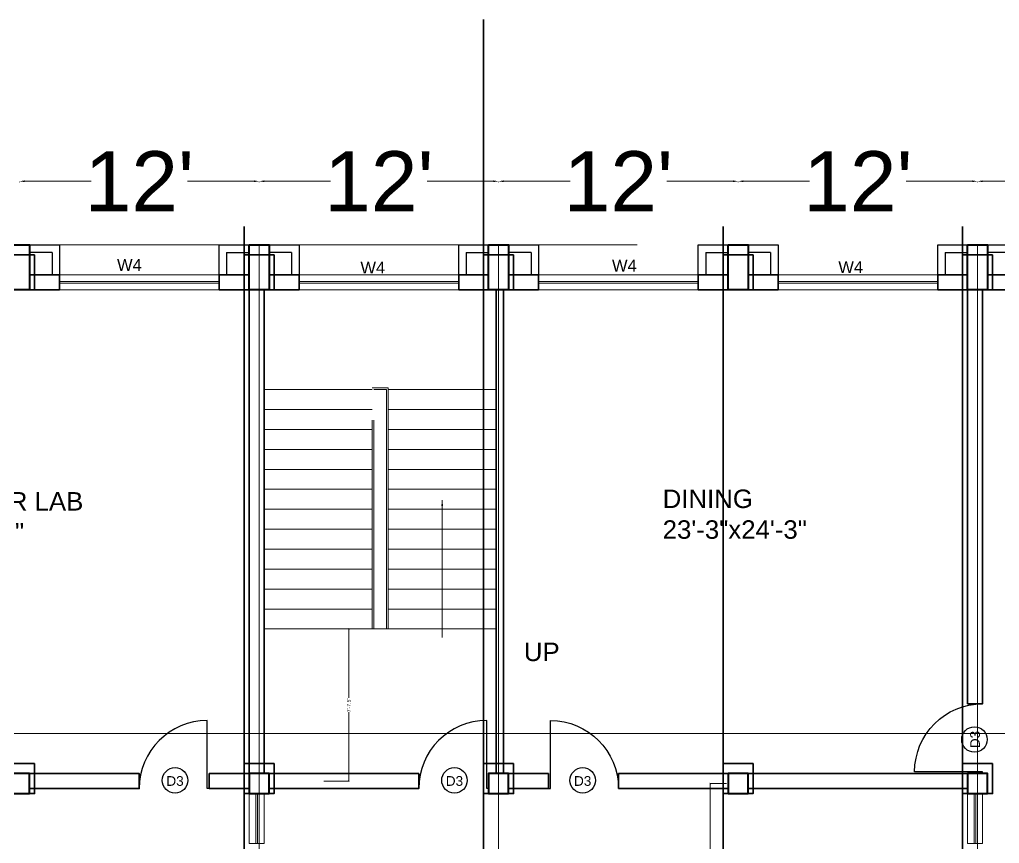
# Model space of a CAD drawing. Header units: feet. Extents: x 15113 to 123217, y -97269 to -8247.
# Drawn here: x 28580 to 29169, y -42731 to -42236 of the extents above; entities that cross this region are included whole.
import ezdxf

# ---------------------------------------------------------------- set-up
doc = ezdxf.new("R2010")
doc.units = ezdxf.units.FT
doc.header["$LTSCALE"] = 50.2
doc.header["$MEASUREMENT"] = 0
doc.header["$PDMODE"] = 3
for name, pattern in [('1', [0]), ('DASHED', [0.75, 0.5, -0.25]), ('DOT', [0.25, 0, -0.25]), ('HIDDEN', [0.375, 0.25, -0.125])]:
    doc.linetypes.add(name, pattern=pattern)
doc.layers.get('0').update_dxf_attribs({"lineweight": 35})
for name, color, linetype in [('C-ANNO-TABL-PATT', 7, 'Continuous'), ('Text', 164, 'Continuous'), ('Work', 250, 'Continuous')]:
    doc.layers.add(name, color=color, linetype=linetype)
for name, color, linetype, lineweight in [('column', 6, 'Continuous', 40), ('door', 42, 'Continuous', 25), ('Str Column', 50, 'Continuous', 35), ('WALL', 1, '1', 30)]:
    doc.layers.add(name, color=color, linetype=linetype, lineweight=lineweight)
doc.layers.add('Str Slab', color=5, linetype='Continuous', lineweight=35, transparency=0.7)
doc.styles.add('2.2 INCH', font='arial.ttf', dxfattribs={"height": 2.2})
doc.styles.add('5.2 INCH', font='arial.ttf', dxfattribs={"height": 5.2})
doc.styles.add('7.1 INCH', font='arial.ttf', dxfattribs={"height": 7.1})
doc.styles.get("Standard").update_dxf_attribs({"font": 'arial.ttf'})
doc.dimstyles.new('2.2 INCH', dxfattribs={"dimscale": 0, "dimtxt": 5.2, "dimasz": 3.1, "dimexe": 0.18, "dimexo": 1.063, "dimgap": 0.09, "dimtad": 0, "dimdec": 0, "dimzin": 0, "dimdsep": 46, "dimlunit": 4, "dimtxsty": '5.2 INCH', "dimcen": 0, "dimclrd": 230, "dimclre": 230, "dimclrt": 164, "dimadec": 0, "dimazin": 0, "dimtfac": 1, "dimtdec": 0, "dimtofl": 0, "dimtmove": 0, "dimatfit": 3, "dimfxl": 0.5, "dimtolj": 1, "dimtzin": 0, "dimlwd": 15, "dimlwe": 15, "dimarcsym": 0})
doc.dimstyles.new('7.1INCH', dxfattribs={"dimtxt": 7.1, "dimasz": 3.5, "dimexe": 0, "dimexo": 0.2, "dimtad": 0, "dimlunit": 3, "dimtxsty": '7.1 INCH', "dimblk": 'ARCHTICK', "dimcen": 2.5, "dimclrd": 230, "dimclre": 230, "dimclrt": 164, "dimadec": 0, "dimazin": 0, "dimtfac": 1, "dimtmove": 0, "dimatfit": 3, "dimfxl": 1, "dimlwd": 9, "dimlwe": 18, "dimarcsym": 0})
doc.dimstyles.get("Standard").update_dxf_attribs({"dimscale": 20, "dimtxt": 0.18, "dimasz": 0.18, "dimexe": 0.18, "dimexo": 0.0625, "dimgap": 0.09, "dimtad": 0, "dimtih": 1, "dimtoh": 1, "dimdec": 1, "dimzin": 0, "dimdsep": 46, "dimlunit": 3, "dimtxsty": 'Standard', "dimblk": 'ARCHTICK', "dimcen": 0.09, "dimadec": 0, "dimazin": 0, "dimtfac": 1, "dimtdec": 1, "dimtofl": 0, "dimtmove": 0, "dimatfit": 3, "dimfxl": 0.5, "dimfxlon": 1, "dimtolj": 1, "dimtzin": 0, "dimarcsym": 0})

# ---------------------------------------------------------------- blocks, each defined once
blk = doc.blocks.new('_ArchTick')
at = {"color": 0, "linetype": 'ByBlock', "const_width": 0.15}
blk.add_lwpolyline([(-0.5, -0.5), (0.5, 0.5)], dxfattribs=at)
blk = doc.blocks.new('*D510')
at = {"layer": 'Defpoints', "color": 0, "transparency": 16777216}
for p in [(28723.7, -42332.86), (28579.71, -42371.17), (28723.7, -42371.17)]:
    blk.add_point(p, dxfattribs=at)
at = {"layer": 'WALL', "color": 230, "linetype": 'DOT', "lineweight": 15, "transparency": 16777216}
for p, q in [((28579.71, -42333.36), (28579.71, -42332.68)), ((28723.7, -42333.36), (28723.7, -42332.68))]:
    blk.add_line(p, q, dxfattribs=at)
at = {"layer": 'WALL', "color": 230, "lineweight": 15, "transparency": 16777216}
for p, q in [((28582.81, -42332.86), (28622.66, -42332.86)), ((28720.6, -42332.86), (28680.75, -42332.86))]:
    blk.add_line(p, q, dxfattribs=at)
at = {"layer": 'WALL', "color": 230, "transparency": 16777216}
for points in [[(28582.81, -42332.35), (28582.81, -42333.38), (28579.71, -42332.86)], [(28720.6, -42332.35), (28720.6, -42333.38), (28723.7, -42332.86)]]:
    blk.add_solid(points, dxfattribs=at)
at = {"layer": 'WALL', "color": 164, "transparency": 16777216, "insert": (28651.7, -42332.86), "char_height": 5.2, "attachment_point": 5, "style": '5.2 INCH'}
blk.add_mtext("\\A1;{\\H6.948x;12'}", dxfattribs=at)
blk = doc.blocks.new('*D511')
at = {"layer": 'Defpoints', "color": 0, "transparency": 16777216}
for p in [(28867.7, -42332.86), (28723.71, -42371.17), (28867.7, -42371.17)]:
    blk.add_point(p, dxfattribs=at)
at = {"layer": 'WALL', "color": 230, "linetype": 'DOT', "lineweight": 15, "transparency": 16777216}
for p, q in [((28723.71, -42333.36), (28723.71, -42332.68)), ((28867.7, -42333.36), (28867.7, -42332.68))]:
    blk.add_line(p, q, dxfattribs=at)
at = {"layer": 'WALL', "color": 230, "lineweight": 15, "transparency": 16777216}
for p, q in [((28726.81, -42332.86), (28766.66, -42332.86)), ((28864.6, -42332.86), (28824.75, -42332.86))]:
    blk.add_line(p, q, dxfattribs=at)
at = {"layer": 'WALL', "color": 230, "transparency": 16777216}
for points in [[(28726.81, -42332.35), (28726.81, -42333.38), (28723.71, -42332.86)], [(28864.6, -42332.35), (28864.6, -42333.38), (28867.7, -42332.86)]]:
    blk.add_solid(points, dxfattribs=at)
at = {"layer": 'WALL', "color": 164, "transparency": 16777216, "insert": (28795.7, -42332.86), "char_height": 5.2, "attachment_point": 5, "style": '5.2 INCH'}
blk.add_mtext("\\A1;{\\H6.948x;12'}", dxfattribs=at)
blk = doc.blocks.new('*D512')
at = {"layer": 'Defpoints', "color": 0, "transparency": 16777216}
for p in [(29011.71, -42332.86), (28867.7, -42371.17), (29011.71, -42371.17)]:
    blk.add_point(p, dxfattribs=at)
at = {"layer": 'WALL', "color": 230, "linetype": 'DOT', "lineweight": 15, "transparency": 16777216}
for p, q in [((28867.7, -42333.36), (28867.7, -42332.68)), ((29011.71, -42333.36), (29011.71, -42332.68))]:
    blk.add_line(p, q, dxfattribs=at)
at = {"layer": 'WALL', "color": 230, "lineweight": 15, "transparency": 16777216}
for p, q in [((28870.8, -42332.86), (28910.66, -42332.86)), ((29008.61, -42332.86), (28968.75, -42332.86))]:
    blk.add_line(p, q, dxfattribs=at)
at = {"layer": 'WALL', "color": 230, "transparency": 16777216}
for points in [[(28870.8, -42332.35), (28870.8, -42333.38), (28867.7, -42332.86)], [(29008.61, -42332.35), (29008.61, -42333.38), (29011.71, -42332.86)]]:
    blk.add_solid(points, dxfattribs=at)
at = {"layer": 'WALL', "color": 164, "transparency": 16777216, "insert": (28939.7, -42332.86), "char_height": 5.2, "attachment_point": 5, "style": '5.2 INCH'}
blk.add_mtext("\\A1;{\\H6.948x;12'}", dxfattribs=at)
blk = doc.blocks.new('*D513')
at = {"layer": 'Defpoints', "color": 0, "transparency": 16777216}
for p in [(29155.7, -42332.86), (29011.7, -42371.17), (29155.7, -42371.17)]:
    blk.add_point(p, dxfattribs=at)
at = {"layer": 'WALL', "color": 230, "linetype": 'DOT', "lineweight": 15, "transparency": 16777216}
for p, q in [((29011.7, -42333.36), (29011.7, -42332.68)), ((29155.7, -42333.36), (29155.7, -42332.68))]:
    blk.add_line(p, q, dxfattribs=at)
at = {"layer": 'WALL', "color": 230, "lineweight": 15, "transparency": 16777216}
for p, q in [((29014.8, -42332.86), (29054.65, -42332.86)), ((29152.6, -42332.86), (29112.75, -42332.86))]:
    blk.add_line(p, q, dxfattribs=at)
at = {"layer": 'WALL', "color": 230, "transparency": 16777216}
for points in [[(29014.8, -42332.35), (29014.8, -42333.38), (29011.7, -42332.86)], [(29152.6, -42332.35), (29152.6, -42333.38), (29155.7, -42332.86)]]:
    blk.add_solid(points, dxfattribs=at)
at = {"layer": 'WALL', "color": 164, "transparency": 16777216, "insert": (29083.7, -42332.86), "char_height": 5.2, "attachment_point": 5, "style": '5.2 INCH'}
blk.add_mtext("\\A1;{\\H6.948x;12'}", dxfattribs=at)
blk = doc.blocks.new('*D514')
at = {"layer": 'Defpoints', "color": 0, "transparency": 16777216}
for p in [(29299.7, -42332.86), (29155.7, -42371.17), (29299.7, -42371.17)]:
    blk.add_point(p, dxfattribs=at)
at = {"layer": 'WALL', "color": 230, "linetype": 'DOT', "lineweight": 15, "transparency": 16777216}
for p, q in [((29155.7, -42333.36), (29155.7, -42332.68)), ((29299.7, -42333.36), (29299.7, -42332.68))]:
    blk.add_line(p, q, dxfattribs=at)
at = {"layer": 'WALL', "color": 230, "lineweight": 15, "transparency": 16777216}
for p, q in [((29158.8, -42332.86), (29198.65, -42332.86)), ((29296.6, -42332.86), (29256.75, -42332.86))]:
    blk.add_line(p, q, dxfattribs=at)
at = {"layer": 'WALL', "color": 230, "transparency": 16777216}
for points in [[(29158.8, -42332.35), (29158.8, -42333.38), (29155.7, -42332.86)], [(29296.6, -42332.35), (29296.6, -42333.38), (29299.7, -42332.86)]]:
    blk.add_solid(points, dxfattribs=at)
at = {"layer": 'WALL', "color": 164, "transparency": 16777216, "insert": (29227.7, -42332.86), "char_height": 5.2, "attachment_point": 5, "style": '5.2 INCH'}
blk.add_mtext("\\A1;{\\H6.948x;12'}", dxfattribs=at)
blk = doc.blocks.new('*D525')
at = {"layer": 'Defpoints', "color": 0, "transparency": 16777216}
for p in [(29005.7, -42695.17), (28994.86, -43019.59), (29005.7, -43019.59)]:
    blk.add_point(p, dxfattribs=at)
at = {"layer": 'WALL', "color": 230, "lineweight": 15, "transparency": 16777216}
for p, q in [((29004.64, -42695.17), (28994.68, -42695.17)), ((28994.86, -42695.17), (28994.86, -42852.21)), ((28994.86, -43019.59), (28994.86, -42862.55)), ((29004.64, -43019.59), (28994.68, -43019.59))]:
    blk.add_line(p, q, dxfattribs=at)
at = {"layer": 'WALL', "color": 230, "lineweight": 15, "transparency": 16777216, "xscale": 1.1, "yscale": 1.1, "zscale": 1.1}
for p, rotation in [((28994.86, -42695.17), 90), ((28994.86, -43019.59), 270)]:
    blk.add_blockref('_ArchTick', p, dxfattribs=dict(at, rotation=rotation))
at = {"layer": 'WALL', "color": 164, "transparency": 16777216, "insert": (28994.86, -42857.38), "char_height": 2.2, "attachment_point": 5, "rotation": 90, "style": '2.2 INCH'}
blk.add_mtext('\\A1;27\'-0.4"', dxfattribs=at)
blk = doc.blocks.new('*D527')
at = {"layer": 'Defpoints', "color": 0, "transparency": 16777216}
for p in [(28726.7, -42602.17), (28729.7, -42693.67), (28777.67, -42693.67)]:
    blk.add_point(p, dxfattribs=at)
at = {"layer": 'WALL', "color": 230, "lineweight": 15, "transparency": 16777216}
for p, q in [((28762.67, -42602.17), (28777.85, -42602.17)), ((28777.67, -42602.17), (28777.67, -42643.63)), ((28777.67, -42693.67), (28777.67, -42652.2)), ((28762.67, -42693.67), (28777.85, -42693.67))]:
    blk.add_line(p, q, dxfattribs=at)
at = {"layer": 'WALL', "color": 230, "lineweight": 15, "transparency": 16777216, "xscale": 1.1, "yscale": 1.1, "zscale": 1.1}
for p, rotation in [((28777.67, -42602.17), 90), ((28777.67, -42693.67), 270)]:
    blk.add_blockref('_ArchTick', p, dxfattribs=dict(at, rotation=rotation))
at = {"layer": 'WALL', "color": 164, "transparency": 16777216, "insert": (28777.67, -42647.92), "char_height": 2.2, "attachment_point": 5, "rotation": 90, "style": '2.2 INCH'}
blk.add_mtext('\\A1;7\'-7.5"', dxfattribs=at)

msp = doc.modelspace()

# ---------------------------------------------------------------- linework, layer by layer
at = {"color": 230, "linetype": 'DASHED', "lineweight": 18, "ltscale": 15}
for p, q in [((28009.70081, -42371.16814), (29293.70081, -42371.16814)), ((28723.70081, -42371.16814), (28723.70081, -43151.16814)), ((28867.70081, -42371.16814), (28867.70081, -43151.16814)), ((29155.70081, -42371.16814), (29155.70081, -43151.16814))]:
    msp.add_line(p, q, dxfattribs=at)
at = {"color": 1}
for p, q in [((28585.70081, -42389.16814), (28603.70081, -42389.16814)), ((28603.70081, -42389.16814), (28603.70081, -42398.16814)), ((28699.70081, -42389.16814), (28717.70081, -42389.16814)), ((28699.70081, -42389.16814), (28699.70081, -42398.16814)), ((28717.70081, -42389.16814), (28717.70081, -42689.16814)), ((28747.70081, -42389.16814), (28729.70081, -42389.16814)), ((28747.70081, -42389.16814), (28747.70081, -42398.16814)), ((28861.70081, -42389.16814), (28843.70081, -42389.16814)), ((28843.70081, -42389.16814), (28843.70081, -42398.16814)), ((28873.70081, -42389.16814), (28891.70081, -42389.16814)), ((28891.70081, -42389.16814), (28891.70081, -42398.16814)), ((28987.70081, -42389.16814), (29005.70081, -42389.16814)), ((28987.70081, -42389.16814), (28987.70081, -42398.16814)), ((29035.70081, -42389.16814), (29017.70081, -42389.16814)), ((29035.70081, -42389.16814), (29035.70081, -42398.16814)), ((29149.70081, -42389.16814), (29131.70081, -42389.16814)), ((29131.70081, -42389.16814), (29131.70081, -42398.16814)), ((29161.70081, -42389.16814), (29179.70081, -42389.16814)), ((28585.70081, -42398.16814), (28603.70081, -42398.16814)), ((28699.70081, -42398.16814), (28717.70081, -42398.16814)), ((28726.70081, -42398.16814), (28726.70081, -42689.16814)), ((28747.70081, -42398.16814), (28729.70081, -42398.16814)), ((28861.70081, -42398.16814), (28843.70081, -42398.16814)), ((28866.20081, -42398.16814), (28866.20081, -42689.16814)), ((28870.70081, -42398.16814), (28870.70081, -42689.16814)), ((28873.70081, -42398.16814), (28891.70081, -42398.16814)), ((28987.70081, -42398.16814), (29005.70081, -42398.16814)), ((29035.70081, -42398.16814), (29017.70081, -42398.16814)), ((29149.70081, -42398.16814), (29131.70081, -42398.16814)), ((29149.70081, -42398.16814), (29149.70081, -42641.16814)), ((29149.70081, -42398.16814), (29149.70081, -42641.16814)), ((29149.70081, -42398.16814), (29149.70081, -42641.16814)), ((29158.70081, -42398.16814), (29158.70081, -42641.16814)), ((29158.70081, -42398.16814), (29158.70081, -42641.16814)), ((29158.70081, -42398.16814), (29158.70081, -42641.16814)), ((29161.70081, -42398.16814), (29179.70081, -42398.16814)), ((28717.70081, -42689.16814), (28693.70081, -42689.16814)), ((28873.70081, -42689.16814), (28897.70081, -42689.16814)), ((28939.75395, -42689.16814), (29005.70081, -42689.16814)), ((29017.70081, -42689.16814), (29149.70081, -42689.16814)), ((28717.70081, -42698.16814), (28693.70081, -42698.16814)), ((28873.70081, -42698.16814), (28897.70081, -42698.16814)), ((28939.75395, -42698.16814), (29005.70081, -42698.16814)), ((29017.70081, -42698.16814), (29149.70081, -42698.16814))]:
    msp.add_line(p, q, dxfattribs=at)
at = {"color": 5, "lineweight": 18}
for p, q in [((28603.70081, -42389.16814), (28699.70081, -42389.16814)), ((28843.70081, -42389.16814), (28747.70081, -42389.16814)), ((28891.70081, -42389.16814), (28987.70081, -42389.16814)), ((29131.70081, -42389.16814), (29035.70081, -42389.16814)), ((28603.70081, -42393.16814), (28699.70081, -42393.16814)), ((28603.70081, -42394.16814), (28699.70081, -42394.16814)), ((28843.70081, -42393.16814), (28747.70081, -42393.16814)), ((28843.70081, -42394.16814), (28747.70081, -42394.16814)), ((28891.70081, -42393.16814), (28987.70081, -42393.16814)), ((28891.70081, -42394.16814), (28987.70081, -42394.16814)), ((29131.70081, -42393.16814), (29035.70081, -42393.16814)), ((29131.70081, -42394.16814), (29035.70081, -42394.16814)), ((28603.70081, -42398.16814), (28699.70081, -42398.16814)), ((28843.70081, -42398.16814), (28747.70081, -42398.16814)), ((28891.70081, -42398.16814), (28987.70081, -42398.16814)), ((29131.70081, -42398.16814), (29035.70081, -42398.16814)), ((28717.69458, -42731.16814), (28717.69458, -42701.16814)), ((28721.69458, -42731.16814), (28721.69458, -42701.16814)), ((28722.69458, -42731.16627), (28722.69458, -42701.16814)), ((28726.69458, -42731.16627), (28726.69458, -42701.16814)), ((29149.69458, -42731.16814), (29149.69458, -42701.16814)), ((29153.69458, -42731.16814), (29153.69458, -42701.16814)), ((29154.69458, -42731.16627), (29154.69458, -42701.16814)), ((29158.69458, -42731.16627), (29158.69458, -42701.16814)), ((28717.69458, -42731.16814), (28726.69458, -42731.16627)), ((29149.69458, -42731.16814), (29158.69458, -42731.16627))]:
    msp.add_line(p, q, dxfattribs=at)
at = {"color": 24, "linetype": 'HIDDEN', "lineweight": 18, "ltscale": 10}
for p, q in [((28726.70081, -42458.16814), (28791.70081, -42458.16814)), ((28726.70081, -42458.16814), (28791.70081, -42458.16814)), ((28726.70081, -42458.16814), (28791.70081, -42458.16814)), ((28726.70081, -42458.16814), (28791.70081, -42458.16814)), ((28791.70081, -42602.16814), (28791.70081, -42457.16814)), ((28791.70081, -42602.16814), (28791.70081, -42457.16814)), ((28791.70081, -42602.16814), (28791.70081, -42457.16814)), ((28791.70081, -42602.16814), (28791.70081, -42457.16814)), ((28792.70081, -42602.16814), (28792.70081, -42458.16814)), ((28792.70081, -42602.16814), (28792.70081, -42458.16814)), ((28792.70081, -42602.16814), (28792.70081, -42458.16814)), ((28792.70081, -42602.16814), (28792.70081, -42458.16814)), ((28726.70081, -42470.16814), (28791.70081, -42470.16814)), ((28726.70081, -42470.16814), (28791.70081, -42470.16814)), ((28726.70081, -42470.16814), (28791.70081, -42470.16814)), ((28726.70081, -42470.16814), (28791.70081, -42470.16814)), ((28726.70081, -42482.16814), (28791.70081, -42482.16814)), ((28726.70081, -42482.16814), (28791.70081, -42482.16814)), ((28726.70081, -42482.16814), (28791.70081, -42482.16814)), ((28726.70081, -42482.16814), (28791.70081, -42482.16814)), ((28726.70081, -42494.16814), (28791.70081, -42494.16814)), ((28726.70081, -42494.16814), (28791.70081, -42494.16814)), ((28726.70081, -42494.16814), (28791.70081, -42494.16814)), ((28726.70081, -42494.16814), (28791.70081, -42494.16814)), ((28726.70081, -42506.16814), (28791.70081, -42506.16814)), ((28726.70081, -42506.16814), (28791.70081, -42506.16814)), ((28726.70081, -42506.16814), (28791.70081, -42506.16814)), ((28726.70081, -42506.16814), (28791.70081, -42506.16814)), ((28726.70081, -42518.16814), (28791.70081, -42518.16814)), ((28726.70081, -42518.16814), (28791.70081, -42518.16814)), ((28726.70081, -42518.16814), (28791.70081, -42518.16814)), ((28726.70081, -42518.16814), (28791.70081, -42518.16814)), ((28726.70081, -42530.16814), (28791.70081, -42530.16814)), ((28726.70081, -42530.16814), (28791.70081, -42530.16814)), ((28726.70081, -42530.16814), (28791.70081, -42530.16814)), ((28726.70081, -42530.16814), (28791.70081, -42530.16814)), ((28726.70081, -42542.16814), (28791.70081, -42542.16814)), ((28726.70081, -42542.16814), (28791.70081, -42542.16814)), ((28726.70081, -42542.16814), (28791.70081, -42542.16814)), ((28726.70081, -42542.16814), (28791.70081, -42542.16814)), ((28726.70081, -42554.16814), (28791.70081, -42554.16814)), ((28726.70081, -42554.16814), (28791.70081, -42554.16814)), ((28726.70081, -42554.16814), (28791.70081, -42554.16814)), ((28726.70081, -42554.16814), (28791.70081, -42554.16814)), ((28726.70081, -42566.16814), (28791.70081, -42566.16814)), ((28726.70081, -42566.16814), (28791.70081, -42566.16814)), ((28726.70081, -42566.16814), (28791.70081, -42566.16814)), ((28726.70081, -42566.16814), (28791.70081, -42566.16814)), ((28726.70081, -42578.16814), (28791.70081, -42578.16814)), ((28726.70081, -42578.16814), (28791.70081, -42578.16814)), ((28726.70081, -42578.16814), (28791.70081, -42578.16814)), ((28726.70081, -42578.16814), (28791.70081, -42578.16814))]:
    msp.add_line(p, q, dxfattribs=at)
at = {"color": 24, "lineweight": 18}
for p, q in [((28791.70081, -42457.16814), (28801.20081, -42457.16814)), ((28792.70081, -42458.16814), (28800.20081, -42458.16814)), ((28800.20081, -42602.16814), (28800.20081, -42458.16814)), ((28800.20081, -42602.16814), (28800.20081, -42458.16814)), ((28800.20081, -42602.16814), (28800.20081, -42458.16814)), ((28800.20081, -42602.16814), (28800.20081, -42458.16814)), ((28801.20081, -42602.16814), (28801.20081, -42457.16814)), ((28801.20081, -42602.16814), (28801.20081, -42457.16814)), ((28801.20081, -42602.16814), (28801.20081, -42457.16814)), ((28801.20081, -42602.16814), (28801.20081, -42457.16814)), ((28801.20081, -42458.16814), (28866.20081, -42458.16814)), ((28801.20081, -42458.16814), (28866.20081, -42458.16814)), ((28801.20081, -42458.16814), (28866.20081, -42458.16814)), ((28801.20081, -42458.16814), (28866.20081, -42458.16814)), ((28801.20081, -42470.16814), (28866.20081, -42470.16814)), ((28801.20081, -42470.16814), (28866.20081, -42470.16814)), ((28801.20081, -42470.16814), (28866.20081, -42470.16814)), ((28801.20081, -42470.16814), (28866.20081, -42470.16814)), ((28801.20081, -42482.16814), (28866.20081, -42482.16814)), ((28801.20081, -42482.16814), (28866.20081, -42482.16814)), ((28801.20081, -42482.16814), (28866.20081, -42482.16814)), ((28801.20081, -42482.16814), (28866.20081, -42482.16814)), ((28801.20081, -42494.16814), (28866.20081, -42494.16814)), ((28801.20081, -42494.16814), (28866.20081, -42494.16814)), ((28801.20081, -42494.16814), (28866.20081, -42494.16814)), ((28801.20081, -42494.16814), (28866.20081, -42494.16814)), ((28801.20081, -42506.16814), (28866.20081, -42506.16814)), ((28801.20081, -42506.16814), (28866.20081, -42506.16814)), ((28801.20081, -42506.16814), (28866.20081, -42506.16814)), ((28801.20081, -42506.16814), (28866.20081, -42506.16814)), ((28801.20081, -42518.16814), (28866.20081, -42518.16814)), ((28801.20081, -42518.16814), (28866.20081, -42518.16814)), ((28801.20081, -42518.16814), (28866.20081, -42518.16814)), ((28801.20081, -42518.16814), (28866.20081, -42518.16814)), ((28801.20081, -42530.16814), (28866.20081, -42530.16814)), ((28801.20081, -42530.16814), (28866.20081, -42530.16814)), ((28801.20081, -42530.16814), (28866.20081, -42530.16814)), ((28801.20081, -42530.16814), (28866.20081, -42530.16814)), ((28801.20081, -42542.16814), (28866.20081, -42542.16814)), ((28801.20081, -42542.16814), (28866.20081, -42542.16814)), ((28801.20081, -42542.16814), (28866.20081, -42542.16814)), ((28801.20081, -42542.16814), (28866.20081, -42542.16814)), ((28801.20081, -42554.16814), (28866.20081, -42554.16814)), ((28801.20081, -42554.16814), (28866.20081, -42554.16814)), ((28801.20081, -42554.16814), (28866.20081, -42554.16814)), ((28801.20081, -42554.16814), (28866.20081, -42554.16814)), ((28801.20081, -42566.16814), (28866.20081, -42566.16814)), ((28801.20081, -42566.16814), (28866.20081, -42566.16814)), ((28801.20081, -42566.16814), (28866.20081, -42566.16814)), ((28801.20081, -42566.16814), (28866.20081, -42566.16814)), ((28801.20081, -42578.16814), (28866.20081, -42578.16814)), ((28801.20081, -42578.16814), (28866.20081, -42578.16814)), ((28801.20081, -42578.16814), (28866.20081, -42578.16814)), ((28801.20081, -42578.16814), (28866.20081, -42578.16814)), ((28801.20081, -42590.16814), (28866.20081, -42590.16814)), ((28801.20081, -42590.16814), (28866.20081, -42590.16814)), ((28801.20081, -42590.16814), (28866.20081, -42590.16814)), ((28801.20081, -42590.16814), (28866.20081, -42590.16814)), ((28726.70081, -42602.16814), (28866.20081, -42602.16814)), ((28726.70081, -42602.16814), (28866.20081, -42602.16814)), ((28726.70081, -42602.16814), (28866.20081, -42602.16814)), ((28726.70081, -42602.16814), (28866.20081, -42602.16814))]:
    msp.add_line(p, q, dxfattribs=at)
at = {"color": 1}
for points in [[(29158.70081, -42398.16814), (29158.70081, -42647.16814), (29149.70081, -42647.16814), (29149.70081, -42398.16814)], [(28585.70081, -42698.16814), (28651.64766, -42698.16814), (28651.64766, -42689.16814), (28585.70081, -42689.16814)], [(28693.70081, -42698.16814), (28693.70081, -42689.16814)], [(28729.70081, -42689.16814), (28819.64766, -42689.16814), (28819.64766, -42698.16814), (28729.70081, -42698.16814)], [(28729.70081, -42698.16814), (28729.70081, -42689.16814)], [(28897.70081, -42698.16814), (28897.70081, -42689.16814)], [(28939.75395, -42698.16814), (28939.75395, -42689.16814)]]:
    msp.add_lwpolyline(points, dxfattribs=at)
at = {"layer": 'C-ANNO-TABL-PATT', "linetype": 'DASHED', "lineweight": 9, "ltscale": 50}
msp.add_line((29783.486, -42665.13361), (27931.68312, -42665.13361), dxfattribs=at)
at = {"layer": 'column'}
for points in [[(28573.70081, -42371.16814), (28585.70081, -42371.16814), (28585.70081, -42398.16814), (28573.70081, -42398.16814)], [(28717.70081, -42371.16814), (28729.70081, -42371.16814), (28729.70081, -42398.16814), (28717.70081, -42398.16814)], [(28861.70081, -42371.16814), (28873.70081, -42371.16814), (28873.70081, -42398.16814), (28861.70081, -42398.16814)], [(29005.70081, -42371.16814), (29017.70081, -42371.16814), (29017.70081, -42398.16814), (29005.70081, -42398.16814)], [(29149.70081, -42371.16814), (29161.70081, -42371.16814), (29161.70081, -42398.16814), (29149.70081, -42398.16814)], [(28573.70081, -42701.16814), (28585.70081, -42701.16814), (28585.70081, -42689.16814), (28573.70081, -42689.16814)], [(28717.70081, -42701.16814), (28729.70081, -42701.16814), (28729.70081, -42689.16814), (28717.70081, -42689.16814)], [(28861.70081, -42701.16814), (28873.70081, -42701.16814), (28873.70081, -42689.16814), (28861.70081, -42689.16814)], [(29005.70081, -42701.16814), (29017.70081, -42701.16814), (29017.70081, -42689.16814), (29005.70081, -42689.16814)], [(29149.70081, -42701.16814), (29161.70081, -42701.16814), (29161.70081, -42689.16814), (29149.70081, -42689.16814)]]:
    msp.add_lwpolyline(points, close=True, dxfattribs=at)
at = {"layer": 'door'}
for points in [[(29158.70081, -42689.22128), (29158.70081, -42688.05314), (29117.81581, -42688.05314, -0.414213562), (29158.70081, -42647.16814, -1.090934588)], [(28693.70081, -42698.16814), (28692.53266, -42698.16814), (28692.53266, -42657.28314, 0.414213562), (28651.64766, -42698.16814, 1.090934588)], [(28861.70081, -42698.16814), (28860.53266, -42698.16814), (28860.53266, -42657.28314, 0.414213562), (28819.64766, -42698.16814, 1.090934588)], [(28897.70081, -42698.16814), (28898.86895, -42698.16814), (28898.86895, -42657.28314, -0.414213562), (28939.75395, -42698.16814, -1.090934588)]]:
    msp.add_lwpolyline(points, format="xyb", dxfattribs=at)
at = {"layer": 'Str Column'}
for p, q in [((28714.70081, -42360.04282), (28714.70081, -43273.59944)), ((29002.70081, -42360.04282), (29002.70081, -43273.59944)), ((29146.70081, -42360.04282), (29146.70081, -43273.59944))]:
    msp.add_line(p, q, dxfattribs=at)
for points in [[(28588.70081, -42377.16814), (28588.70081, -42398.16814), (28570.70081, -42398.16814), (28570.70081, -42377.16814)], [(28732.70081, -42377.16814), (28732.70081, -42398.16814), (28714.70081, -42398.16814), (28714.70081, -42377.16814)], [(28876.70081, -42377.16814), (28876.70081, -42398.16814), (28858.70081, -42398.16814), (28858.70081, -42377.16814)], [(29020.70081, -42377.16814), (29020.70081, -42398.16814), (29002.70081, -42398.16814), (29002.70081, -42377.16814)], [(29164.70081, -42377.16814), (29164.70081, -42398.16814), (29146.70081, -42398.16814), (29146.70081, -42377.16814)], [(28588.70081, -42683.16814), (28588.70081, -42701.16814), (28570.70081, -42701.16814), (28570.70081, -42683.16814)], [(28732.70081, -42683.16814), (28732.70081, -42701.16814), (28714.70081, -42701.16814), (28714.70081, -42683.16814)], [(28876.70081, -42683.16814), (28876.70081, -42701.16814), (28858.70081, -42701.16814), (28858.70081, -42683.16814)], [(29020.70081, -42683.16814), (29020.70081, -42701.16814), (29002.70081, -42701.16814), (29002.70081, -42683.16814)], [(29164.70081, -42683.16814), (29164.70081, -42701.16814), (29146.70081, -42701.16814), (29146.70081, -42683.16814)]]:
    msp.add_lwpolyline(points, close=True, dxfattribs=at)
at = {"layer": 'Str Slab'}
msp.add_line((28858.70081, -43121.16814), (28858.70081, -42235.61669), dxfattribs=at)
at = {"layer": 'WALL', "ltscale": 4}
for p, q in [((28599.20925, -42375.66802), (28585.70081, -42375.66802)), ((28599.20925, -42375.66802), (28599.20876, -42389.16757)), ((28704.19237, -42375.66802), (28704.19188, -42389.16757)), ((28704.19237, -42375.66802), (28717.70081, -42375.66802)), ((28743.20925, -42375.66802), (28729.70081, -42375.66802)), ((28743.20925, -42375.66802), (28743.20876, -42389.16757)), ((28848.19237, -42375.66802), (28848.19188, -42389.16757)), ((28848.19237, -42375.66802), (28861.70081, -42375.66802)), ((28887.20925, -42375.66802), (28873.70081, -42375.66802)), ((28887.20925, -42375.66802), (28887.20876, -42389.16757)), ((28992.19237, -42375.66802), (28992.19188, -42389.16757)), ((28992.19237, -42375.66802), (29005.70081, -42375.66802)), ((29031.20925, -42375.66802), (29017.70081, -42375.66802)), ((29031.20925, -42375.66802), (29031.20876, -42389.16757)), ((29136.19237, -42375.66802), (29136.19188, -42389.16757)), ((29136.19237, -42375.66802), (29149.70081, -42375.66802)), ((29175.20925, -42375.66802), (29161.70081, -42375.66802))]:
    msp.add_line(p, q, dxfattribs=at)
for points in [[(28555.70162, -42398.16757), (28555.70064, -42371.16814), (28603.70937, -42371.16814), (28603.70081, -42398.16769)], [(28699.70162, -42398.16757), (28699.70064, -42371.16814), (28747.70937, -42371.16814), (28747.70081, -42398.16769)], [(28843.70162, -42398.16757), (28843.70064, -42371.16814), (28891.70937, -42371.16814), (28891.70081, -42398.16769)], [(28987.70162, -42398.16757), (28987.70064, -42371.16814), (29035.70937, -42371.16814), (29035.70081, -42398.16769)], [(29131.70162, -42398.16757), (29131.70064, -42371.16814), (29179.70937, -42371.16814), (29179.70081, -42398.16769)]]:
    msp.add_lwpolyline(points, dxfattribs=at)
at = {"layer": 'WALL', "color": 0, "ltscale": 4}
for centre in [(29153.78303, -42668.66565), (28673.14518, -42693.25036), (28841.14518, -42693.25036), (28918.25643, -42693.25036)]:
    msp.add_circle(centre, 7.65471, dxfattribs=at)
at = {"layer": 'Work', "color": 24, "linetype": 'HIDDEN', "lineweight": 18, "ltscale": 10}
msp.add_line((28791.70081, -42590.16814), (28726.70081, -42590.16814), dxfattribs=at)
msp.add_line((28791.70081, -42590.16814), (28726.70081, -42590.16814), dxfattribs=at)
msp.add_line((28791.70081, -42590.16814), (28726.70081, -42590.16814), dxfattribs=at)
msp.add_line((28791.70081, -42590.16814), (28726.70081, -42590.16814), dxfattribs=at)

# ---------------------------------------------------------------- texts
at = {"layer": 'Text', "style": '7.1 INCH'}
for s, insert, char_height, width, attachment_point in [('W4', (28638.28819, -42379.66981), 7.1, 10.7407754, 1), ('W4', (28799.49217, -42381.2497), 7.1, 10.7407754, 3), ('W4', (28935.8622, -42380.06754), 7.1, 10.7407754, 1), ('W4', (29071.94563, -42380.95369), 7.1, 10.7407754, 1), ('\\A1;\\pi50.36;{\\fArial|b0|i0|c186|p34;COMPUTER LAB\\P\\pi61.67;35\'-}6{\\fArial|b0|i0|c186|p34;"x24\'-}3{\\fArial|b0|i0|c186|p34;"}', (28445.37877, -42519.85052), 11.09375, 239.490969, 1), ('\\A1;\\pi72.32;\\P{\\fArial|b0|i0|c186|p34;DINING\\P\\pi68.18;}23{\\fArial|b0|i0|c186|p34;\'}-3"{\\fArial|b0|i0|c186|p34;x24\'-}3{\\fArial|b0|i0|c186|p34;"}', (28894.02038, -42499.8318), 11.09375, 114.3066755, 1), ('\\pi64.04;UP', (28818.85802, -42610.39125), 11.09375, 4.0272666, 1)]:
    msp.add_mtext(s, dxfattribs=dict(at, insert=insert, char_height=char_height, width=width, attachment_point=attachment_point))
at = {"layer": 'WALL', "color": 0, "ltscale": 4, "insert": (29151.2259, -42663.45867, -0.03066), "char_height": 5.840714, "attachment_point": 3, "rotation": 90}
msp.add_mtext_dynamic_manual_height_columns('D3', width=224.7697118, gutter_width=75, heights=[0], dxfattribs=at)
at = {"layer": 'WALL', "color": 0, "ltscale": 4, "char_height": 5.840714}
for insert, attachment_point in [((28667.93819, -42690.69323, -0.03066), 1), ((28835.93819, -42690.69323, -0.03066), 1), ((28923.46342, -42690.69323, -0.03066), 3)]:
    msp.add_mtext_dynamic_manual_height_columns('D3', width=224.7697118, gutter_width=75, heights=[0], dxfattribs=dict(at, insert=insert, attachment_point=attachment_point))

# ---------------------------------------------------------------- dimensions: what is measured, and where the dimension line sits
at = {"layer": 'WALL'}
for base, p1, p2, picture, middle in [((28723.70081, -42332.86282), (28579.70501, -42371.16814), (28723.70081, -42371.16814), '*D510', (28651.70291, -42332.86282)), ((28867.70081, -42332.86282), (28723.70501, -42371.16814), (28867.70081, -42371.16814), '*D511', (28795.70291, -42332.86282)), ((29011.70501, -42332.86282), (28867.70081, -42371.16814), (29011.70501, -42371.16814), '*D512', (28939.70291, -42332.86282)), ((29155.70081, -42332.86282), (29011.70081, -42371.16814), (29155.70081, -42371.16814), '*D513', (29083.70081, -42332.86282)), ((29299.70081, -42332.86282), (29155.70081, -42371.16814), (29299.70081, -42371.16814), '*D514', (29227.70081, -42332.86282))]:
    dim = msp.add_linear_dim(base=base, p1=p1, p2=p2, text='{\\H6.948x;<>}', dimstyle='2.2 INCH', override={"dimscale": 1, "dimfxlon": 1, "dimtfillclr": 2}, dxfattribs=at)
    dim.commit()
    dim.dimension.update_dxf_attribs({"geometry": picture, "text_midpoint": middle})
for base, p1, p2, picture, middle in [((28777.67424, -42693.66814), (28726.70081, -42602.16814), (28729.70081, -42693.66814), '*D527', (28777.67424, -42647.91814)), ((28994.85794, -43019.59485), (29005.70081, -42695.16814), (29005.70081, -43019.59485), '*D525', (28994.85794, -42857.38149))]:
    dim = msp.add_linear_dim(base=base, p1=p1, p2=p2, angle=90, dimstyle='Standard', override={"dimscale": 1, "dimtxt": 2.2, "dimasz": 1.1, "dimexo": 1.063, "dimtih": 0, "dimtoh": 0, "dimtxsty": '2.2 INCH', "dimcen": 0, "dimclrd": 230, "dimclre": 230, "dimclrt": 164, "dimfxl": 15, "dimtfillclr": 2, "dimlwd": 15, "dimlwe": 15}, dxfattribs=at)
    dim.commit()
    dim.dimension.update_dxf_attribs({"geometry": picture, "text_midpoint": middle})

# ---------------------------------------------------------------- leaders
at = {"layer": 'Work', "lineweight": 18}
msp.add_leader([(28833.78428, -42524.71178), (28833.78428, -42607.22721)], dimstyle='7.1INCH', dxfattribs=at)

doc.saveas('drawing.dxf')
